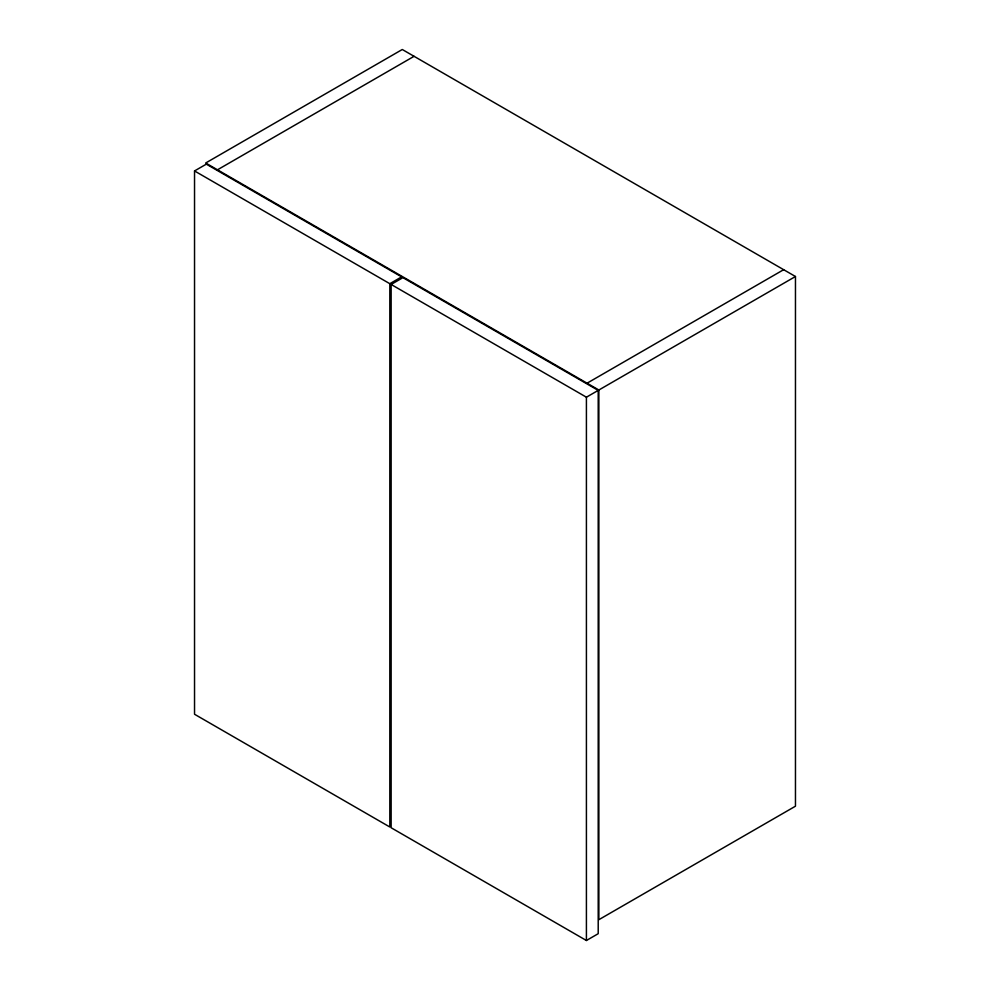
<?xml version="1.0" encoding="UTF-8"?>
<svg xmlns="http://www.w3.org/2000/svg" width="990" height="990" viewBox="0 0 990 990"><rect width="100%" height="100%" fill="white"/><g stroke="black" fill="none" stroke-linecap="round" stroke-linejoin="round"><path stroke-width="1.49" d="M194.535 170.948L206.341 164.142L401.618 276.878L389.825 283.697L194.535 170.948L194.535 714.248L389.825 826.996L389.825 283.697M217.478 169.81L414.068 56.306M391.137 284.452L402.93 277.646L598.207 390.382L598.207 933.694L586.414 940.5L391.137 827.751L391.137 284.452L586.414 397.2L598.207 390.382M587.07 383.192L783.659 269.688M598.863 390.011L795.465 276.507L795.465 806.194L598.863 919.685L598.863 390.011L205.685 163.004L402.274 49.5L795.465 276.507M586.414 397.2L586.414 940.5"/></g></svg>
